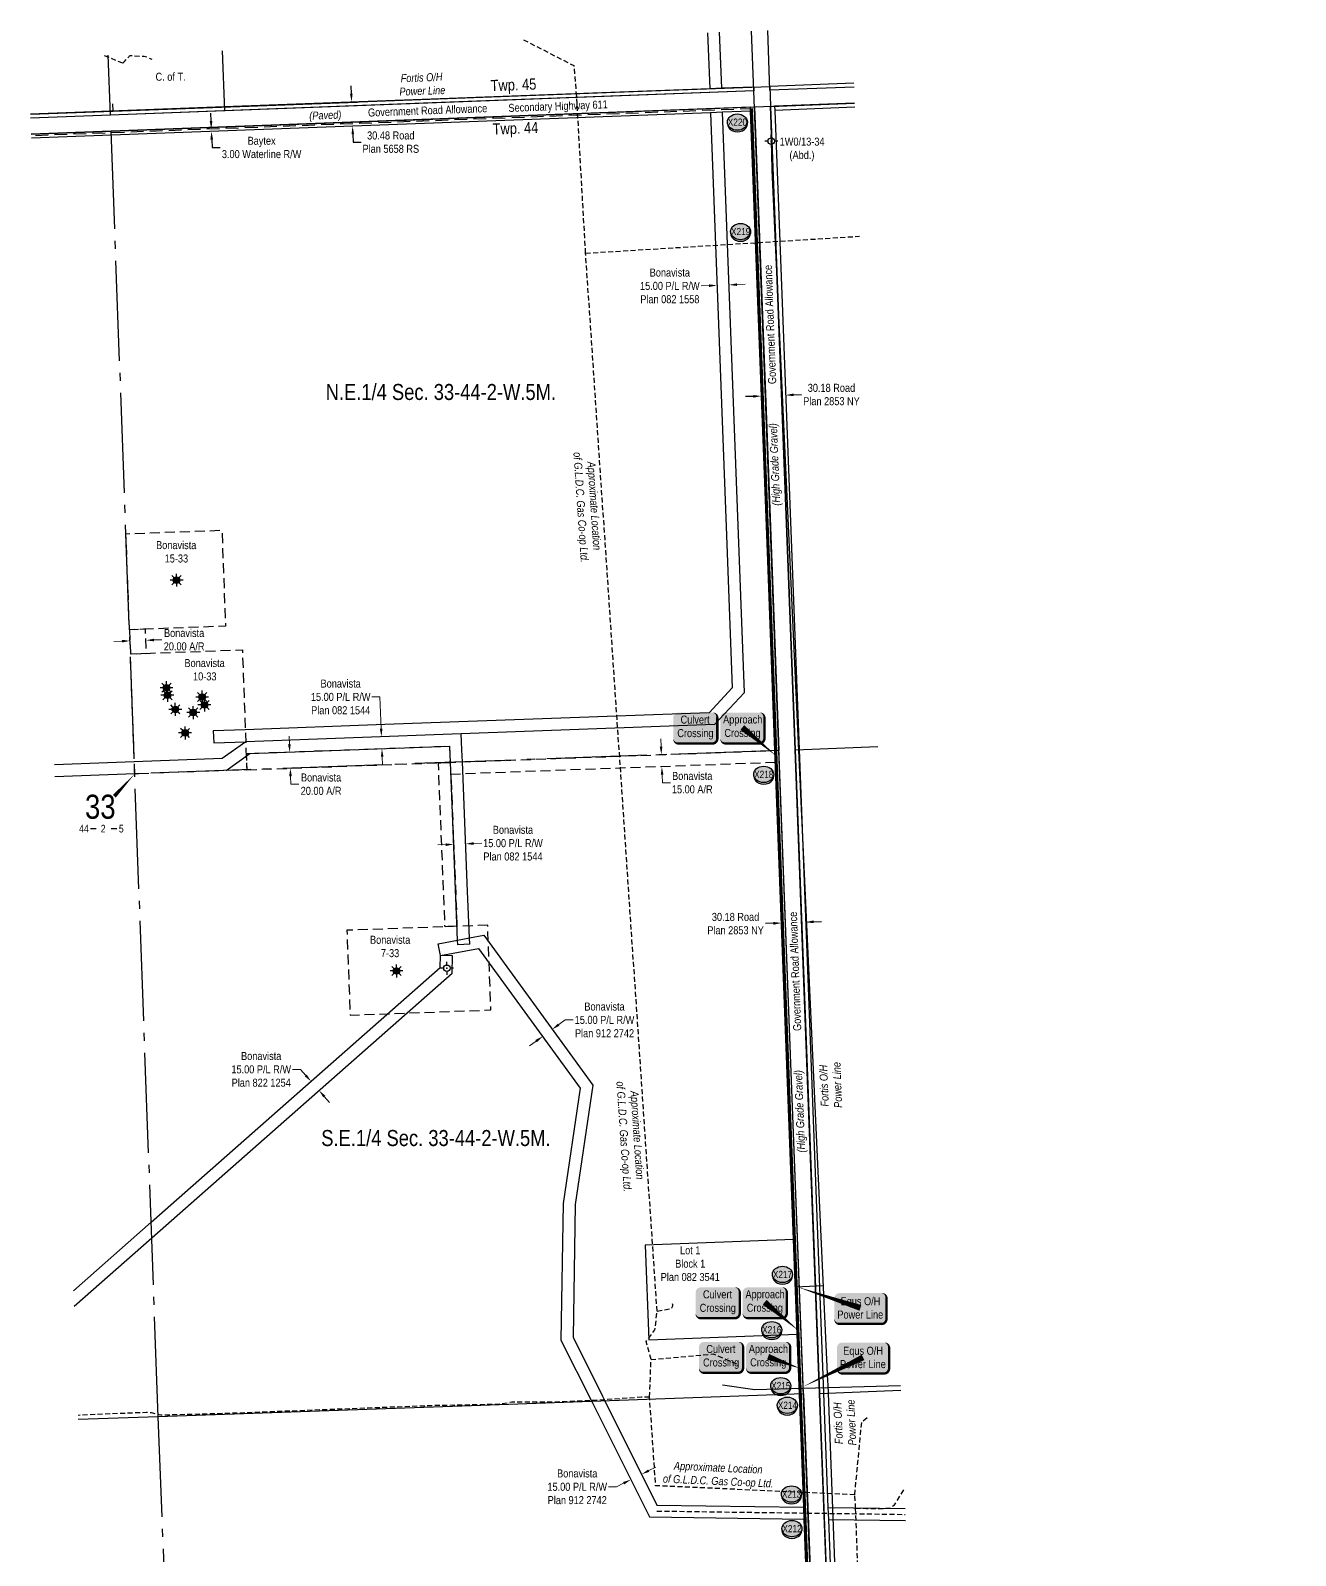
# Model space of a CAD drawing. Extents: x 686362 to 705426, y 5834844 to 5858570.
# Drawn here: x 686362 to 687942, y 5856664 to 5858570 of the extents above; entities that cross this region are included whole.
import ezdxf
from ezdxf.enums import TextEntityAlignment as Align

# ---------------------------------------------------------------- set-up
doc = ezdxf.new("R2010")
doc.units = 0
doc.header["$LTSCALE"] = 5
doc.header["$PDSIZE"] = 0.5
for name, pattern in [('foc-ACCESSROAD', [3.75, 2.5, -1.25]), ('foc-QUARTERLINE', [33, 25, -3, 2, -3]), ('HIDDEN2', [4.7625, 3.175, -1.5875]), ('UG_PIPE', [1.875, 1.25, -0.625])]:
    doc.linetypes.add(name, pattern=pattern)
for name, color, linetype in [('10', 1, 'Continuous'), ('9', 3, 'Continuous'), ('AS-PIPE-UG', 44, 'UG_PIPE'), ('AS-PIPE-UG-T', 44, 'Continuous'), ('AS-POWER', 104, 'foc-POWER'), ('AS-POWER-T', 104, 'Continuous'), ('AS-TELEPHONE', 224, 'foc-TEL'), ('C-SYMBOL', 7, 'Continuous'), ('CG-NOTES', 7, 'Continuous'), ('D-TXT', 6, 'Continuous'), ('F-AR', 190, 'foc-ACCESSROAD'), ('F-RW', 190, 'Continuous'), ('F-WS', 190, 'foc-ACCESSROAD'), ('F-WS-S', 190, 'Continuous'), ('L-QSEC', 8, 'foc-QUARTERLINE'), ('L-ROAD-T', 7, 'Continuous'), ('L-SEC', 7, 'Continuous'), ('L-SECLBL', 7, 'Continuous'), ('L-TITLEDB', 4, 'Continuous'), ('L-TITLEDB-T', 4, 'Continuous'), ('P-CROSSINGS', 250, 'Continuous'), ('T-EXISTING TFA', 220, 'HIDDEN2'), ('T-EXISTING TFA-T', 220, 'Continuous')]:
    doc.layers.add(name, color=color, linetype=linetype)
for name, color, linetype, lineweight in [('F-AR-T', 190, 'Continuous', 9), ('F-RW-T', 190, 'Continuous', 9), ('F-WS-T', 190, 'Continuous', 9), ('T-TEXT', 48, 'Continuous', 18)]:
    doc.layers.add(name, color=color, linetype=linetype, lineweight=lineweight)
doc.layers.add('oil_and_gas_wells_pt', color=7, linetype='Continuous', true_color=0xfc3d16)
doc.layers.add('P-PROPOSED-WL4', color=7, linetype='Continuous', true_color=0x5b5bc8)
doc.styles.add('175L', font='ARIALN.TTF', dxfattribs={"height": 10})
doc.styles.add('80', font='ARIALN.TTF', dxfattribs={"height": 10})
doc.styles.add('80CG', font='ARIALN.TTF', dxfattribs={"height": 10})
doc.styles.add('80L', font='ARIALN.TTF', dxfattribs={"height": 10})
doc.styles.add('80LS', font='ARIALNI.TTF', dxfattribs={"height": 10})
doc.styles.add('Crossing', font='ARIALN.TTF', dxfattribs={"height": 10})
doc.styles.add('foc-LtypeFont', font='ARIALN.TTF', dxfattribs={"height": 7.35})
doc.styles.add('SIMPLEX', font='ARIALN.TTF')
doc.linetypes.add('foc-POWER', pattern='A,6,-1,["P",foc-LtypeFont,S=0.2,R=0,X=-0.625,Y=-0.75],-1.24,4', length=12.24)
doc.linetypes.add('foc-TEL', pattern='A,2,-1,["T",foc-LtypeFont,S=0.2,R=0,X=-0.425,Y=-0.75],-1.24,8', length=12.24)
doc.linetypes.add('foc-TEL-NOLINE', pattern='A,0,-2,["T",foc-LtypeFont,S=0.2,R=0,X=-0.425,Y=-0.75],-10.24', length=12.24)
doc.dimstyles.new('Compass 5 000', dxfattribs={"dimscale": 5, "dimtxt": 9, "dimasz": 2, "dimexe": 0.2, "dimexo": 0.0625, "dimgap": 0.5, "dimtad": 0, "dimtih": 1, "dimtoh": 1, "dimzin": 0, "dimdsep": 46, "dimtxsty": '80CG', "dimcen": 0.1, "dimse1": 1, "dimse2": 1, "dimclrd": 256, "dimclrt": 256, "dimaunit": 1, "dimadec": 4, "dimazin": 0, "dimtfac": 0.06, "dimtofl": 0, "dimtmove": 0, "dimatfit": 1, "dimfxl": 0.2, "dimtolj": 1, "dimtzin": 0, "dimlwd": -1, "dimarcsym": 0})

# ---------------------------------------------------------------- blocks, each defined once
blk = doc.blocks.new('L-SECLBL')
at = {"layer": '9', "color": 7}
for p, q in [((-5.1, -27.8), (-12.3, -27.8)), ((20.7, -27.8), (13.5, -27.8))]:
    blk.add_line(p, q, dxfattribs=at)
at = {"layer": '10', "color": 2, "style": 'SIMPLEX'}
blk.add_attdef('SEC', text='', height=30, dxfattribs=at).set_placement((0, 0), align=Align.MIDDLE)
at = {"layer": '10', "color": 5, "style": '80L'}
blk.add_attdef('TWP', text='', height=9.5, dxfattribs=at).set_placement((-14.4, -27.4), align=Align.MIDDLE_RIGHT)
blk.add_attdef('RGE', text='', height=9.5, dxfattribs=at).set_placement((3.6, -27.4), align=Align.MIDDLE_CENTER)
blk.add_attdef('MER', text='', height=9.5, dxfattribs=at).set_placement((23.2, -27.4), align=Align.MIDDLE_LEFT)
blk = doc.blocks.new('*D430')
at = {"layer": 'L-TITLEDB-T', "transparency": 16777216}
for p, q in [((686762.7, 5858490.5), (686762.3, 5858500.5)), ((686764.5, 5858440.1), (686764.9, 5858430.1)), ((686764.9, 5858430.1), (686774.9, 5858430.1))]:
    blk.add_line(p, q, dxfattribs=at)
for points in [[(686764.3, 5858490.6), (686761, 5858490.5), (686763, 5858480.5)], [(686766.2, 5858440.2), (686762.9, 5858440), (686764.2, 5858450.1)]]:
    blk.add_solid(points, dxfattribs=at)
at = {"layer": 'L-TITLEDB-T', "transparency": 16777216, "insert": (686812, 5858430.1), "char_height": 10, "attachment_point": 5, "style": '80CG'}
blk.add_mtext('\\A1;30.48 Road\\PPlan 5658 RS', dxfattribs=at)
blk = doc.blocks.new('*D433')
at = {"layer": 'F-RW-T', "transparency": 16777216}
for p, q in [((687209.7, 5858250.9), (687199.7, 5858250.5)), ((687244.6, 5858252.2), (687254.6, 5858252.6))]:
    blk.add_line(p, q, dxfattribs=at)
for points in [[(687209.6, 5858252.5), (687209.7, 5858249.2), (687219.6, 5858251.2)], [(687244.6, 5858253.8), (687244.7, 5858250.5), (687234.6, 5858251.8)]]:
    blk.add_solid(points, dxfattribs=at)
at = {"layer": 'F-RW-T', "transparency": 16777216, "insert": (687160.6, 5858250.5), "char_height": 10, "attachment_point": 5, "style": '80CG'}
blk.add_mtext('\\A1;Bonavista\\P15.00 P/L R/W\\PPlan 082 1558', dxfattribs=at)
blk = doc.blocks.new('*D434')
at = {"layer": 'F-RW-T', "transparency": 16777216}
for p, q in [((686798.5, 5857737), (686788.5, 5857737)), ((686800, 5857697.3), (686798.5, 5857737)), ((686801.2, 5857662.3), (686801.6, 5857652.3))]:
    blk.add_line(p, q, dxfattribs=at)
for points in [[(686801.6, 5857697.3), (686798.3, 5857697.2), (686800.3, 5857687.3)], [(686802.9, 5857662.4), (686799.6, 5857662.2), (686800.9, 5857672.3)]]:
    blk.add_solid(points, dxfattribs=at)
at = {"layer": 'F-RW-T', "transparency": 16777216, "insert": (686749.4, 5857737), "char_height": 10, "attachment_point": 5, "style": '80CG'}
blk.add_mtext('\\A1;Bonavista\\P15.00 P/L R/W\\PPlan 082 1544', dxfattribs=at)
blk = doc.blocks.new('*D435')
at = {"layer": 'F-RW-T', "transparency": 16777216}
for p, q in [((686880.6, 5857552.5), (686870.6, 5857552.1)), ((686915.6, 5857553.9), (686925.6, 5857554.3))]:
    blk.add_line(p, q, dxfattribs=at)
for points in [[(686880.5, 5857554.1), (686880.7, 5857550.8), (686890.6, 5857552.9)], [(686915.5, 5857555.6), (686915.6, 5857552.2), (686905.6, 5857553.5)]]:
    blk.add_solid(points, dxfattribs=at)
at = {"layer": 'F-RW-T', "transparency": 16777216, "insert": (686964.6, 5857554.3), "char_height": 10, "attachment_point": 5, "style": '80CG'}
blk.add_mtext('\\A1;Bonavista\\P15.00 P/L R/W\\PPlan 082 1544', dxfattribs=at)
blk = doc.blocks.new('*D436')
at = {"layer": 'F-RW-T', "transparency": 16777216}
for p, q in [((687021.8, 5857327.6), (687029.9, 5857333.5)), ((687029.9, 5857333.5), (687039.9, 5857333.5)), ((686993.5, 5857307), (686985.4, 5857301.1))]:
    blk.add_line(p, q, dxfattribs=at)
for points in [[(687020.8, 5857328.9), (687022.8, 5857326.2), (687013.7, 5857321.7)], [(686992.5, 5857308.4), (686994.5, 5857305.7), (687001.6, 5857312.9)]]:
    blk.add_solid(points, dxfattribs=at)
at = {"layer": 'F-RW-T', "transparency": 16777216, "insert": (687079, 5857333.5), "char_height": 10, "attachment_point": 5, "style": '80CG'}
blk.add_mtext('\\A1;Bonavista\\P15.00 P/L R/W\\PPlan 912 2742', dxfattribs=at)
blk = doc.blocks.new('*D437')
at = {"layer": 'F-RW-T', "transparency": 16777216}
for p, q in [((686699.2, 5857271.7), (686689.2, 5857271.7)), ((686705.8, 5857264.2), (686699.2, 5857271.7)), ((686728.9, 5857237.9), (686735.5, 5857230.4))]:
    blk.add_line(p, q, dxfattribs=at)
for points in [[(686707, 5857265.3), (686704.5, 5857263.1), (686712.4, 5857256.7)], [(686730.2, 5857239), (686727.7, 5857236.8), (686722.3, 5857245.4)]]:
    blk.add_solid(points, dxfattribs=at)
at = {"layer": 'F-RW-T', "transparency": 16777216, "insert": (686650.1, 5857271.7), "char_height": 10, "attachment_point": 5, "style": '80CG'}
blk.add_mtext('\\A1;Bonavista\\P15.00 P/L R/W\\PPlan 822 1254', dxfattribs=at)
blk = doc.blocks.new('*D438')
at = {"layer": 'L-TITLEDB-T', "transparency": 16777216}
for p, q in [((687340.2, 5857456.1), (687350.2, 5857456.5)), ((687290.1, 5857454.2), (687280.1, 5857453.8))]:
    blk.add_line(p, q, dxfattribs=at)
for points in [[(687340.1, 5857457.8), (687340.3, 5857454.4), (687330.2, 5857455.7)], [(687290, 5857455.9), (687290.1, 5857452.5), (687300.1, 5857454.6)]]:
    blk.add_solid(points, dxfattribs=at)
at = {"layer": 'L-TITLEDB-T', "transparency": 16777216, "insert": (687242.7, 5857453.8), "char_height": 10, "attachment_point": 5, "style": '80CG'}
blk.add_mtext('\\A1;30.18 Road\\PPlan 2853 NY', dxfattribs=at)
blk = doc.blocks.new('*D439')
at = {"layer": 'L-TITLEDB-T', "transparency": 16777216}
for p, q in [((687265, 5858112.5), (687255, 5858112.2)), ((687315.2, 5858114.4), (687325.1, 5858114.8))]:
    blk.add_line(p, q, dxfattribs=at)
for points in [[(687265, 5858114.2), (687265.1, 5858110.9), (687275, 5858112.9)], [(687315.1, 5858116.1), (687315.2, 5858112.8), (687305.2, 5858114.1)]]:
    blk.add_solid(points, dxfattribs=at)
at = {"layer": 'L-TITLEDB-T', "transparency": 16777216, "insert": (687362.5, 5858114.8), "char_height": 10, "attachment_point": 5, "style": '80CG'}
blk.add_mtext('\\A1;30.18 Road\\PPlan 2853 NY', dxfattribs=at)
blk = doc.blocks.new('*D447')
at = {"layer": 'F-RW-T', "transparency": 16777216}
for p, q in [((687134.2, 5856770.4), (687143.2, 5856774.8)), ((687102.9, 5856754.7), (687094, 5856750.2)), ((687094, 5856750.2), (687084, 5856750.2))]:
    blk.add_line(p, q, dxfattribs=at)
for points in [[(687133.5, 5856771.8), (687135, 5856768.9), (687125.3, 5856765.9)], [(687102.2, 5856756.2), (687103.7, 5856753.2), (687111.9, 5856759.2)]]:
    blk.add_solid(points, dxfattribs=at)
at = {"layer": 'F-RW-T', "transparency": 16777216, "insert": (687044.9, 5856750.2), "char_height": 10, "attachment_point": 5, "style": '80CG'}
blk.add_mtext('\\A1;Bonavista\\P15.00 P/L R/W\\PPlan 912 2742', dxfattribs=at)
blk = doc.blocks.new('*D616')
at = {"layer": 'F-AR-T', "transparency": 16777216}
for p, q in [((686685.3, 5857678), (686684.9, 5857688)), ((686686.8, 5857638), (686687.1, 5857628)), ((686687.1, 5857628), (686697.1, 5857628))]:
    blk.add_line(p, q, dxfattribs=at)
for points in [[(686687, 5857678), (686683.6, 5857677.9), (686685.7, 5857668)], [(686688.4, 5857638.1), (686685.1, 5857637.9), (686686.4, 5857648)]]:
    blk.add_solid(points, dxfattribs=at)
at = {"layer": 'F-AR-T', "transparency": 16777216, "insert": (686724.9, 5857628), "char_height": 10, "attachment_point": 5, "style": '80CG'}
blk.add_mtext('\\A1;Bonavista\\P20.00 A/R', dxfattribs=at)
blk = doc.blocks.new('*D617')
at = {"layer": 'F-AR-T', "transparency": 16777216}
for p, q in [((686476.1, 5857806.7), (686466.1, 5857806.3)), ((686516, 5857808.2), (686526, 5857808.5))]:
    blk.add_line(p, q, dxfattribs=at)
for points in [[(686476, 5857808.4), (686476.1, 5857805), (686486.1, 5857807.1)], [(686516, 5857809.8), (686516.1, 5857806.5), (686506.1, 5857807.8)]]:
    blk.add_solid(points, dxfattribs=at)
at = {"layer": 'F-AR-T', "transparency": 16777216, "insert": (686553.8, 5857808.5), "char_height": 10, "attachment_point": 5, "style": '80CG'}
blk.add_mtext('\\A1;Bonavista\\P20.00 A/R', dxfattribs=at)
blk = doc.blocks.new('GAS')
h = blk.add_hatch(color=255)
h.dxf.hatch_style = 1
edge = h.paths.add_edge_path()
edge.add_arc((0, 0), 0.9, 0, 360)
for p, q in [((-0.81, 0), (-1.62, 0)), ((-0.57, 0.57), (-1.14, 1.14)), ((0, 0.81), (0, 1.62)), ((0.57, 0.57), (1.14, 1.14)), ((1.62, 0), (0.81, 0)), ((-0.57, -0.57), (-1.14, -1.14)), ((0, -0.81), (0, -1.62)), ((1.14, -1.14), (0.57, -0.57))]:
    blk.add_line(p, q)
blk.add_circle((0, 0), 0.8)
blk = doc.blocks.new('GABD')
for p, q in [((-0.81, 0), (-1.62, 0)), ((0, 0.81), (0, 1.62)), ((1.62, 0), (0.81, 0)), ((0, -0.81), (0, -1.62))]:
    blk.add_line(p, q)
blk.add_circle((0, 0), 0.8)
blk = doc.blocks.new('*D620')
at = {"layer": 'F-AR-T', "transparency": 16777216}
for p, q in [((687149.7, 5857674.9), (687149.3, 5857684.9)), ((687150.9, 5857639.9), (687151.3, 5857629.9)), ((687151.3, 5857629.9), (687161.3, 5857629.9))]:
    blk.add_line(p, q, dxfattribs=at)
for points in [[(687151.3, 5857675), (687148, 5857674.9), (687150, 5857664.9)], [(687152.6, 5857640), (687149.3, 5857639.9), (687150.6, 5857649.9)]]:
    blk.add_solid(points, dxfattribs=at)
at = {"layer": 'F-AR-T', "transparency": 16777216, "insert": (687188.6, 5857629.9), "char_height": 10, "attachment_point": 5, "style": '80CG'}
blk.add_mtext('\\A1;Bonavista\\P15.00 A/R', dxfattribs=at)
blk = doc.blocks.new('*U660')
h = blk.add_hatch(color=255)
edge = h.paths.add_edge_path()
edge.add_line((-26.5, -20), (26.5, -20))
edge.add_arc((26.5, -14), 6, 270, 360)
edge.add_line((32.5, -14), (32.5, 12.5))
edge.add_arc((26.5, 12.5), 6, 0, 90)
edge.add_line((26.5, 18.5), (-26.5, 18.5))
edge.add_arc((-26.5, 12.5), 6, 90, 180)
edge.add_line((-32.5, 12.5), (-32.5, -14))
edge.add_arc((-26.5, -14), 6, 180, 270)
at = {"color": 104, "flags": 128}
blk.add_lwpolyline([(-79.3, 26.4, 0, 7.5, 0), (0, 0, 0, 0, 0)], format="xyseb", dxfattribs=at)
blk.add_lwpolyline([(-26.5, -20, 3, 3, 0), (26.5, -20, 3, 3, 0.414214), (32.5, -14, 3, 3, 0), (32.5, 12.5, 3, 0, 0.414214), (26.5, 18.5, 0, 0, 0), (-26.5, 18.5, 0, 0, 0.414214), (-32.5, 12.5, 0, 0, 0), (-32.5, -14, 0, 3, 0.414214)], format="xyseb", close=True, dxfattribs=at)
at = {"color": 104, "style": '80'}
blk.add_attdef('ENTER_TEXT_001', (-26.8, -4.9), '', height=10, dxfattribs=at)
blk = doc.blocks.new('*U661')
h = blk.add_hatch(color=255)
edge = h.paths.add_edge_path()
edge.add_line((-26.5, -20), (26.5, -20))
edge.add_arc((26.5, -14), 6, 270, 360)
edge.add_line((32.5, -14), (32.5, 12.5))
edge.add_arc((26.5, 12.5), 6, 0, 90)
edge.add_line((26.5, 18.5), (-26.5, 18.5))
edge.add_arc((-26.5, 12.5), 6, 90, 180)
edge.add_line((-32.5, 12.5), (-32.5, -14))
edge.add_arc((-26.5, -14), 6, 180, 270)
at = {"color": 104, "flags": 128}
blk.add_lwpolyline([(-26.5, -20, 3, 3, 0), (26.5, -20, 3, 3, 0.414214), (32.5, -14, 3, 3, 0), (32.5, 12.5, 3, 0, 0.414214), (26.5, 18.5, 0, 0, 0), (-26.5, 18.5, 0, 0, 0.414214), (-32.5, 12.5, 0, 0, 0), (-32.5, -14, 0, 3, 0.414214)], format="xyseb", close=True, dxfattribs=at)
blk.add_lwpolyline([(-76, -37.1, 0, 7.5, 0), (0, 0, 0, 0, 0)], format="xyseb", dxfattribs=at)
at = {"color": 104, "style": '80'}
blk.add_attdef('ENTER_TEXT_001', (-26.8, -4.9), '', height=10, dxfattribs=at)
blk = doc.blocks.new('*U704')
h = blk.add_hatch(color=59)
edge = h.paths.add_edge_path()
edge.add_line((-21.5, -20), (21.5, -20))
edge.add_arc((21.5, -14), 6, 270, 360)
edge.add_line((27.5, -14), (27.5, 12.5))
edge.add_arc((21.5, 12.5), 6, 0, 90)
edge.add_line((21.5, 18.5), (-21.5, 18.5))
edge.add_arc((-21.5, 12.5), 6, 90, 180)
edge.add_line((-27.5, 12.5), (-27.5, -14))
edge.add_arc((-21.5, -14), 6, 180, 270)
at = {"color": 1, "flags": 128}
blk.add_lwpolyline([(-21.5, -20, 3, 3, 0), (21.5, -20, 3, 3, 0.414214), (27.5, -14, 3, 3, 0), (27.5, 12.5, 3, 0, 0.414214), (21.5, 18.5, 0, 0, 0), (-21.5, 18.5, 0, 0, 0.414214), (-27.5, 12.5, 0, 0, 0), (-27.5, -14, 0, 3, 0.414214)], format="xyseb", close=True, dxfattribs=at)
blk.add_lwpolyline([(42.3, -35.7, 0, 7.5, 0), (0, 0, 0, 0, 0)], format="xyseb", dxfattribs=at)
at = {"color": 1, "style": '80'}
blk.add_attdef('ENTER_TEXT_001', (-36, -5), '', height=10, dxfattribs=at)
blk = doc.blocks.new('*U705')
h = blk.add_hatch(color=254)
edge = h.paths.add_edge_path()
edge.add_line((-21.5, -20), (21.5, -20))
edge.add_arc((21.5, -14), 6, 270, 360)
edge.add_line((27.5, -14), (27.5, 12.5))
edge.add_arc((21.5, 12.5), 6, 0, 90)
edge.add_line((21.5, 18.5), (-21.5, 18.5))
edge.add_arc((-21.5, 12.5), 6, 90, 180)
edge.add_line((-27.5, 12.5), (-27.5, -14))
edge.add_arc((-21.5, -14), 6, 180, 270)
at = {"color": 160, "flags": 128}
blk.add_lwpolyline([(-21.5, -20, 3, 3, 0), (21.5, -20, 3, 3, 0.414214), (27.5, -14, 3, 3, 0), (27.5, 12.5, 3, 0, 0.414214), (21.5, 18.5, 0, 0, 0), (-21.5, 18.5, 0, 0, 0.414214), (-27.5, 12.5, 0, 0, 0), (-27.5, -14, 0, 3, 0.414214)], format="xyseb", close=True, dxfattribs=at)
at = {"color": 160, "style": '80'}
blk.add_attdef('ENTER_TEXT_001', (-26.8, -4.9), '', height=10, dxfattribs=at)
blk = doc.blocks.new('*U706')
h = blk.add_hatch(color=59)
edge = h.paths.add_edge_path()
edge.add_line((-21.5, -20), (21.5, -20))
edge.add_arc((21.5, -14), 6, 270, 360)
edge.add_line((27.5, -14), (27.5, 12.5))
edge.add_arc((21.5, 12.5), 6, 0, 90)
edge.add_line((21.5, 18.5), (-21.5, 18.5))
edge.add_arc((-21.5, 12.5), 6, 90, 180)
edge.add_line((-27.5, 12.5), (-27.5, -14))
edge.add_arc((-21.5, -14), 6, 180, 270)
at = {"color": 1, "flags": 128}
blk.add_lwpolyline([(-21.5, -20, 3, 3, 0), (21.5, -20, 3, 3, 0.414214), (27.5, -14, 3, 3, 0), (27.5, 12.5, 3, 0, 0.414214), (21.5, 18.5, 0, 0, 0), (-21.5, 18.5, 0, 0, 0.414214), (-27.5, 12.5, 0, 0, 0), (-27.5, -14, 0, 3, 0.414214)], format="xyseb", close=True, dxfattribs=at)
blk.add_lwpolyline([(40.3, -14.7, 0, 7.5, 0), (0, 0, 0, 0, 0)], format="xyseb", dxfattribs=at)
at = {"color": 1, "style": '80'}
blk.add_attdef('ENTER_TEXT_001', (-36, -5), '', height=10, dxfattribs=at)
blk = doc.blocks.new('xing2')
h = blk.add_hatch(color=50)
h.dxf.hatch_style = 1
edge = h.paths.add_edge_path()
edge.add_ellipse((0, 0), major_axis=(-12.5, 0), ratio=0.816297, start_angle=0, end_angle=360)
h = blk.add_hatch(color=250)
h.dxf.hatch_style = 1
edge = h.paths.add_edge_path()
edge.add_ellipse((0, -2), major_axis=(-12.5, 0), ratio=0.816297, start_angle=0, end_angle=180)
edge.add_line((12.5, -2), (12.5, 0))
edge.add_ellipse((0, 0), major_axis=(-12.5, 0), ratio=0.816297, start_angle=0, end_angle=180, ccw=False)
edge.add_line((-12.5, 0), (-12.5, -2))
at = {"color": 250}
blk.add_ellipse((0, 0), major_axis=(-12.5, 0), ratio=0.816297, dxfattribs=at)
blk.add_ellipse((0, -2), major_axis=(-12.5, 0), ratio=0.816297, start_param=0, end_param=3.141593, dxfattribs=at)
at = {"color": 250, "style": 'Crossing'}
blk.add_attdef('CROSSING', text='', height=9, dxfattribs=at).set_placement((0.1, 0), align=Align.MIDDLE_CENTER)
at = {"color": 250, "style": 'Crossing', "flags": 1}
for tag, p in [('OWNER', (0.1, -12.5)), ('DESCRIPTION', (0.1, -25.8)), ('LOCATION', (0.1, -39.3)), ('DWG_REF', (0.1, -52.8))]:
    blk.add_attdef(tag, text='', height=9, dxfattribs=at).set_placement(p, align=Align.MIDDLE_CENTER)
blk = doc.blocks.new('*D788')
at = {"layer": 'T-EXISTING TFA-T', "transparency": 16777216}
for p, q in [((686587.4, 5858456.5), (686587.1, 5858466.5)), ((686588.3, 5858433.5), (686588.7, 5858423.5)), ((686588.7, 5858423.5), (686598.7, 5858423.5))]:
    blk.add_line(p, q, dxfattribs=at)
for points in [[(686589.1, 5858456.5), (686585.8, 5858456.4), (686587.8, 5858446.5)], [(686590, 5858433.5), (686586.6, 5858433.4), (686587.9, 5858443.5)]]:
    blk.add_solid(points, dxfattribs=at)
at = {"layer": 'T-EXISTING TFA-T', "transparency": 16777216, "insert": (686650.6, 5858423.5), "char_height": 10, "attachment_point": 5, "style": '80CG'}
blk.add_mtext('\\A1;Baytex\\P3.00 Waterline R/W', dxfattribs=at)

msp = doc.modelspace()

# ---------------------------------------------------------------- linework, layer by layer
at = {"layer": 'AS-PIPE-UG', "flags": 128}
for points in [[(686977.766, 5858558.177), (687040.666, 5858525.843), (687044.93, 5858474.071)], [(686453.814, 5858538.505), (686477.064, 5858528.994)], [(686477.064, 5858528.994), (686479.296, 5858531.03), (686485.109, 5858537.28), (686485.739, 5858537.885), (686486.64, 5858538.413), (686503.992, 5858537.411), (686505.682, 5858537.353), (686513.339, 5858533.661)], [(687055.417, 5858291.389), (687044.93, 5858474.071)], [(687055.417, 5858291.389), (687397.391, 5858312.55)], [(687144.668, 5856969.586), (687055.417, 5858291.389)], [(687137.071, 5856909.217), (687130.984, 5856931.827), (687142.014, 5856946.326), (687144.668, 5856969.586)], [(687144.668, 5856969.586), (687162.628, 5856972.916), (687163.205, 5856973.77), (687164.139, 5856976.336), (687164.418, 5856977.486), (687163.894, 5856978.72)], [(687135.33, 5856862.382), (687137.071, 5856909.217)], [(687137.071, 5856909.217), (687214.576, 5856916.244), (687244.544, 5856903.662)], [(687135.33, 5856862.382), (687125.298, 5856862.174), (687068.002, 5856858.265), (687021.97, 5856856.114), (686963.186, 5856855.771), (686945.804, 5856853.152), (686866.902, 5856851.657), (686607.179, 5856841.79), (686524.912, 5856839.587), (686513.118, 5856842.559), (686506.666, 5856842.961), (686444.891, 5856840.743), (686421.431, 5856839.448)], [(687391.638, 5856740.367), (687142.836, 5856751.514), (687135.33, 5856862.382)], [(687391.638, 5856740.367), (687400.354, 5856831.458), (687409.451, 5856838.549)], [(687392.745, 5856723.201), (687391.638, 5856740.367)], [(687392.745, 5856723.201), (687398.21, 5856723.423), (687406.231, 5856723.282), (687413.676, 5856723.221), (687421.351, 5856723.231), (687428.98, 5856723.307), (687435.635, 5856723.487), (687441.084, 5856727.616), (687445.086, 5856733.424), (687448.752, 5856740.022), (687452.996, 5856746.572), (687453.586, 5856747.746)], [(687144.415, 5856719.975), (687454.734, 5856715.779)], [(687442.073, 5855368.27), (687392.745, 5856723.201)]]:
    msp.add_lwpolyline(points, dxfattribs=at)
at = {"layer": 'AS-POWER', "flags": 128}
for points in [[(686772.377, 5858480.334), (687092.263, 5858492.499)], [(687092.263, 5858492.499), (687286.131, 5858499.874)], [(687353.472, 5856981.157), (687288.487, 5858394.996), (687286.683, 5858475.321), (687286.131, 5858499.874)], [(686361.912, 5858464.909), (686465.209, 5858468.79)], [(686465.209, 5858468.79), (686464.811, 5858477.956)], [(686465.209, 5858468.79), (686769.899, 5858480.24), (686772.377, 5858480.334)], [(687317.436, 5857000.038), (687352.53, 5857001.651)], [(687358.027, 5856882.061), (687353.472, 5856981.157)], [(687226.322, 5856877.613), (687266.631, 5856871.858), (687448.958, 5856876.617)], [(687415.753, 5855347.087), (687358.212, 5856878.169), (687358.027, 5856882.061)]]:
    msp.add_lwpolyline(points, dxfattribs=at)
at = {"layer": 'AS-TELEPHONE', "linetype": 'foc-TEL-NOLINE', "flags": 128}
for points in [[(687942.215, 5840672.176), (687910.849, 5841483.054), (687848.212, 5843112.381), (687786.621, 5844721.086), (687730.801, 5846190.68), (687715.753, 5846190.106), (687698.772, 5846639.392), (687713.735, 5846639.968), (687694.216, 5847153.865), (687690.774, 5847245.489), (687675.615, 5847244.884), (687667.977, 5847449.231), (687678.143, 5847449.762), (687683.095, 5847449.952), (687632.86, 5848787.367), (687572.447, 5850395.069), (687511.895, 5852003.159), (687450.353, 5853631.115), (687358.022, 5856062.335), (687265.59, 5858494.225), (687262.737, 5858568.877)], [(686362.817, 5858440.204), (686462.747, 5858443.955), (687266.354, 5858474.124), (687391.419, 5858478.832)]]:
    msp.add_lwpolyline(points, dxfattribs=at)
at = {"layer": 'F-AR', "flags": 128}
for points in [[(686485.557, 5857821), (686481.166, 5857940.92), (686601.086, 5857945.299), (686605.477, 5857825.379), (686485.56, 5857821)], [(686486.663, 5857790.801), (686626.57, 5857795.91)]]:
    msp.add_lwpolyline(points, dxfattribs=at)
for points in [[(686485.557, 5857821), (686486.663, 5857790.801), (686506.65, 5857791.53), (686505.544, 5857821.73)], [(686632.058, 5857646.01), (686886.425, 5857655.299), (686885.612, 5857675.282), (686631.327, 5857665.997)], [(687292.416, 5857655.116), (686887.035, 5857640.311), (686894.763, 5857450.482), (686879.773, 5857449.934), (686871.435, 5857654.751), (687291.843, 5857670.105)]]:
    msp.add_lwpolyline(points, close=True, dxfattribs=at)
at = {"layer": 'F-RW', "flags": 128}
for points in [[(687207.765, 5858566.813), (687210.368, 5858497.335)], [(687225.359, 5858497.898), (687222.765, 5858567.376)], [(687211.519, 5858466.878), (687232.27, 5857916.509)], [(687253.825, 5857742.689), (687226.509, 5858467.447)], [(687232.27, 5857916.509), (687238.603, 5857748.337)], [(687238.603, 5857748.337), (687209.752, 5857717.263)], [(687216.512, 5857702.502), (687253.825, 5857742.689)], [(687209.752, 5857717.263), (686804.506, 5857702.46)], [(686630.145, 5857696.086), (686590.177, 5857694.626)], [(686590.177, 5857694.626), (686590.724, 5857679.638)], [(686804.506, 5857702.46), (686630.145, 5857696.086)], [(686899.972, 5857690.93), (686630.691, 5857681.1)], [(687216.512, 5857702.502), (686899.972, 5857690.93)], [(686900.801, 5857670.909), (686899.972, 5857690.93)], [(686590.724, 5857679.638), (686630.691, 5857681.1)], [(686630.691, 5857681.1), (686601.43, 5857660.022)], [(686606.399, 5857645.119), (686635.802, 5857666.269)], [(686635.802, 5857666.269), (686885.608, 5857675.385)], [(686886.424, 5857655.326), (686885.608, 5857675.385)], [(686901.413, 5857655.873), (686900.801, 5857670.909)], [(686491.582, 5857656.026), (686391.664, 5857652.392)], [(686601.43, 5857660.022), (686491.582, 5857656.026)], [(686895.468, 5857433.164), (686886.424, 5857655.326)], [(686907.995, 5857494.149), (686901.413, 5857655.873)], [(686910.379, 5857435.917), (686907.995, 5857494.149)], [(686910.379, 5857435.917), (686928.319, 5857439.229)], [(686928.319, 5857439.229), (687064.321, 5857252.108)], [(686871.32, 5857428.705), (686895.468, 5857433.164)], [(686874.042, 5857413.957), (686871.32, 5857428.705)], [(686874.042, 5857413.957), (686921.744, 5857422.764)], [(686895.468, 5857433.164), (686910.379, 5857435.917)], [(686895.7, 5857427.45), (686895.468, 5857433.164)], [(686910.701, 5857428.027), (686895.7, 5857427.45)], [(686910.701, 5857428.027), (686910.379, 5857435.917)], [(686921.744, 5857422.764), (687048.591, 5857248.238)], [(686873.88, 5857398.956), (686874.042, 5857413.957)], [(686889.04, 5857413.795), (686874.042, 5857413.957)], [(686888.807, 5857392.118), (686889.04, 5857413.795)], [(686512.814, 5857080.787), (686873.88, 5857398.956)], [(686513.522, 5857061.421), (686888.807, 5857392.118)], [(687048.591, 5857248.238), (687027.258, 5857104.018)], [(687064.321, 5857252.108), (687042.24, 5857102.787)], [(687027.258, 5857104.018), (687024.575, 5856933.639)], [(687042.24, 5857102.787), (687039.633, 5856937.064)], [(686415.726, 5856995.264), (686512.814, 5857080.787)], [(686416.435, 5856975.902), (686513.522, 5857061.421)], [(687024.575, 5856933.639), (687062.984, 5856856.854)], [(687039.633, 5856937.064), (687076.396, 5856863.564)], [(687062.984, 5856856.854), (687135.183, 5856712.605)], [(687076.396, 5856863.564), (687079.464, 5856857.437)], [(687079.464, 5856857.437), (687144.516, 5856727.474)], [(687144.516, 5856727.474), (687327.9, 5856724.908)], [(687358.093, 5856724.51), (687454.466, 5856723.263)], [(687135.183, 5856712.605), (687328.355, 5856709.844)], [(687358.661, 5856709.502), (687455.005, 5856708.256)]]:
    msp.add_lwpolyline(points, dxfattribs=at)
at = {"layer": 'F-WS', "flags": 128}
for points in [[(686492.152, 5857640.901), (686486.663, 5857790.801), (686626.57, 5857795.91), (686632.058, 5857646.01)], [(686933.033, 5857451.879), (686757.15, 5857445.456), (686761.194, 5857339.534), (686937.077, 5857345.956)]]:
    msp.add_lwpolyline(points, close=True, dxfattribs=at)
at = {"layer": 'L-QSEC', "flags": 128}
for points in [[(686461.968, 5858464.055), (686459.076, 5858538.703)], [(686521.56, 5856837.761), (686462.747, 5858443.955)], [(687316.968, 5857671.058), (687420.286, 5857675.02)], [(686583.265, 5855228.885), (686521.56, 5856837.761)]]:
    msp.add_lwpolyline(points, dxfattribs=at)
at = {"layer": 'L-QSEC', "color": 6, "flags": 128}
for points in [[(687296.868, 5857670.287), (686492.152, 5857640.901)], [(686492.152, 5857640.901), (686392.218, 5857637.252)]]:
    msp.add_lwpolyline(points, dxfattribs=at)
at = {"layer": 'L-SEC', "flags": 128}
for points in [[(687265.586, 5858494.224), (687262.736, 5858568.877)], [(687285.687, 5858494.98), (687282.837, 5858569.632)], [(687265.586, 5858494.224), (686863.777, 5858479.139), (686461.968, 5858464.055)], [(687390.698, 5858498.934), (687285.687, 5858494.98)], [(686462.747, 5858443.955), (686864.55, 5858459.039), (687266.354, 5858474.124)], [(687266.354, 5858474.124), (687281.61, 5858072.206), (687296.868, 5857670.287)], [(687286.455, 5858474.88), (687391.419, 5858478.832)], [(687316.968, 5857671.058), (687301.712, 5858072.97), (687286.455, 5858474.88)], [(686461.968, 5858464.055), (686362.081, 5858460.306)], [(686362.817, 5858440.204), (686462.747, 5858443.955)], [(687327.568, 5856866.211), (687312.218, 5857268.249), (687312.218, 5857268.249), (687296.868, 5857670.287)], [(687347.668, 5856866.982), (687332.319, 5857269.02), (687316.968, 5857671.058)], [(687327.568, 5856866.211), (686924.563, 5856851.987), (686521.56, 5856837.761)], [(687327.568, 5856866.211), (687342.795, 5856464.274)], [(687347.668, 5856866.982), (687449.165, 5856870.874)], [(687362.896, 5856465.045), (687347.668, 5856866.982)], [(686521.56, 5856837.761), (686421.623, 5856834.201)]]:
    msp.add_lwpolyline(points, dxfattribs=at)
at = {"layer": 'L-SECLBL', "flags": 128}
msp.add_lwpolyline([(686492.152, 5857640.901, 0, 5, 0), (686466.601, 5857612.966, 0, 0, 0)], format="xyseb", dxfattribs=at)
at = {"layer": 'L-TITLEDB', "flags": 128}
for points in [[(686601.252, 5858544.041), (686604.169, 5858469.393)], [(687265.59, 5858494.225), (686461.963, 5858464.055)], [(686603.966, 5858474.571), (687210.368, 5858497.335)], [(687210.368, 5858497.335), (687225.359, 5858497.898)], [(687225.359, 5858497.898), (687265.393, 5858499.402)], [(687265.393, 5858499.402), (687265.59, 5858494.225)], [(687285.493, 5858500.159), (687390.512, 5858504.113)], [(687285.69, 5858494.982), (687285.493, 5858500.159)], [(687390.697, 5858498.936), (687285.69, 5858494.982)], [(686361.891, 5858465.483), (686461.762, 5858469.232)], [(686461.762, 5858469.232), (686603.966, 5858474.571)], [(687261.33, 5858473.935), (686462.747, 5858443.956)], [(687211.519, 5858466.878), (686462.936, 5858438.777)], [(687226.509, 5858467.447), (687211.519, 5858466.878)], [(687261.526, 5858468.757), (687226.509, 5858467.447)], [(687261.33, 5858473.935), (687266.354, 5858474.124)], [(687261.526, 5858468.757), (687261.33, 5858473.935)], [(687282.42, 5857918.339), (687261.526, 5858468.757)], [(687296.868, 5857670.288), (687266.354, 5858474.124)], [(687286.454, 5858474.881), (687291.479, 5858475.07)], [(687286.454, 5858474.881), (687316.968, 5857671.053)], [(687391.419, 5858478.833), (687291.479, 5858475.07)], [(687291.479, 5858475.07), (687291.676, 5858469.893)], [(687391.605, 5858473.656), (687291.676, 5858469.893)], [(687291.676, 5858469.893), (687321.993, 5857671.245)], [(686461.963, 5858464.055), (686362.081, 5858460.306)], [(686462.747, 5858443.956), (686362.817, 5858440.205)], [(686462.936, 5858438.777), (686363.006, 5858435.026)], [(687291.843, 5857670.105), (687282.42, 5857918.339)], [(687315.176, 5857059.226), (687291.843, 5857670.105)], [(687327.568, 5856866.212), (687296.868, 5857670.288)], [(687316.968, 5857671.053), (687347.617, 5856866.983)], [(687321.993, 5857671.245), (687352.629, 5856867.178)], [(687315.176, 5857059.226), (687129.969, 5857052.152)], [(687319.697, 5856940.85), (687315.176, 5857059.226)], [(687129.969, 5857052.152), (687134.49, 5856933.775)], [(687134.49, 5856933.775), (687319.697, 5856940.85)], [(687322.555, 5856866.035), (687319.697, 5856940.85)], [(687327.9, 5856724.908), (687322.555, 5856866.035)], [(687358.022, 5856062.335), (687327.568, 5856866.212)], [(687347.617, 5856866.983), (687378.109, 5856063.102)], [(687352.629, 5856867.178), (687358.093, 5856724.51)], [(687328.355, 5856709.844), (687327.9, 5856724.908)], [(687358.093, 5856724.51), (687358.661, 5856709.502)], [(687347.739, 5856200.616), (687328.355, 5856709.844)], [(687358.661, 5856709.502), (687377.92, 5856201.145)]]:
    msp.add_lwpolyline(points, dxfattribs=at)
at = {"layer": 'oil_and_gas_wells_pt'}
for p in [(687287.283, 5858431.369), (686544.351, 5857882.906), (686531.793, 5857748.556), (686532.966, 5857739.135), (686576.349, 5857736.91), (686579.227, 5857726.998), (686542.751, 5857721.471), (686565.158, 5857717.546), (686555.012, 5857692.097), (686819.132, 5857394.685), (686882.063, 5857398.117)]:
    msp.add_point(p, dxfattribs=at)
at = {"layer": 'P-PROPOSED-WL4', "flags": 128}
msp.add_lwpolyline([(687590.038, 5849792.926, 3, 3, 0), (687591.536, 5849792.982, 3, 3, 0), (687568.921, 5850394.93, 3, 3, 0), (687538.642, 5851199.018, 3, 3, 0), (687508.306, 5852004.603, 3, 3, 0), (687211.949, 5851993.357, 3, 3, 0), (687211.3, 5852010.459, 3, 3, 0), (687507.661, 5852021.626, 3, 3, 0), (687477.187, 5852827.13, 3, 3, 0), (687446.661, 5853630.977, 3, 3, 0), (687416.032, 5854434.723, 3, 3, 0), (687386.035, 5855226.831, 3, 3, 0), (687384.831, 5855258.658, 3, 3, 0), (687356.2, 5856016.965, 3, 3, 0), (687354.499, 5856062.21, 3, 3, 0), (687349.238, 5856200.673, 3, 3, 0), (687316.675, 5857059.283, 3, 3, 0), (687293.342, 5857670.162, 3, 3, 0), (687283.919, 5857918.396, 3, 3, 0), (687262.912, 5858471.812, 0, 0, 0)], format="xyseb", dxfattribs=at)
at = {"layer": 'T-EXISTING TFA', "flags": 128}
msp.add_lwpolyline([(687264.411, 5858471.866), (686362.897, 5858438.024)], dxfattribs=at)

# ---------------------------------------------------------------- block references
at = {"layer": 'AS-POWER-T'}
ref = msp.add_blockref('*U660', (687398.717, 5856973.737), dxfattribs=dict(at, xscale=0.99969901, yscale=0.99969901, zscale=0.99969901))
ref.add_attrib('ENTER_TEXT_001', 'Equs O/H', (687373.916, 5856977.063), dxfattribs={"layer": '0', "color": 104, "height": 9.997, "style": '80'})
ref.add_attrib('ENTER_TEXT_002', 'Power Line', (687369.882, 5856960.401), dxfattribs={"layer": '0', "color": 104, "height": 9.997, "style": '80'})
ref = msp.add_blockref('*U661', (687401.957, 5856911.871), dxfattribs=dict(at, xscale=0.99969901, yscale=0.99969901, zscale=0.99969901))
ref.add_attrib('ENTER_TEXT_001', 'Equs O/H', (687377.155, 5856915.196), dxfattribs={"layer": '0', "color": 104, "height": 9.997, "style": '80'})
ref.add_attrib('ENTER_TEXT_002', 'Power Line', (687373.121, 5856898.534), dxfattribs={"layer": '0', "color": 104, "height": 9.997, "style": '80'})
at = {"layer": 'CG-NOTES'}
ref = msp.add_blockref('*U705', (687192.415, 5857698.911), dxfattribs=dict(at, xscale=1.000131017163248, yscale=1.000131017163248, zscale=1.000131017163248))
ref.add_attrib('ENTER_TEXT_001', 'Culvert', (687174.033, 5857703.715), dxfattribs={"layer": '0', "color": 160, "height": 10.0013, "style": '80'})
ref.add_attrib('ENTER_TEXT_002', 'Crossing', (687169.936, 5857686.868), dxfattribs={"layer": '0', "color": 160, "height": 10.0013, "style": '80'})
ref = msp.add_blockref('*U704', (687251.237, 5857698.98), dxfattribs=dict(at, xscale=0.999081924950458, yscale=0.999081924950458, zscale=0.999081924950458))
ref.add_attrib('ENTER_TEXT_001', 'Approach', (687227.135, 5857703.868), dxfattribs={"layer": '0', "color": 1, "height": 9.9908, "style": '80'})
ref.add_attrib('ENTER_TEXT_002', 'Crossing', (687228.781, 5857687.039), dxfattribs={"layer": '0', "color": 1, "height": 9.9908, "style": '80'})
ref = msp.add_blockref('*U705', (687220.376, 5856980.858), dxfattribs=dict(at, xscale=1.000131017163248, yscale=1.000131017163248, zscale=1.000131017163248))
ref.add_attrib('ENTER_TEXT_001', 'Culvert', (687201.993, 5856985.662), dxfattribs={"layer": '0', "color": 160, "height": 10.0013, "style": '80'})
ref.add_attrib('ENTER_TEXT_002', 'Crossing', (687197.897, 5856968.816), dxfattribs={"layer": '0', "color": 160, "height": 10.0013, "style": '80'})
ref = msp.add_blockref('*U704', (687279.197, 5856980.928), dxfattribs=dict(at, xscale=0.999081924950458, yscale=0.999081924950458, zscale=0.999081924950458))
ref.add_attrib('ENTER_TEXT_001', 'Approach', (687255.096, 5856985.815), dxfattribs={"layer": '0', "color": 1, "height": 9.9908, "style": '80'})
ref.add_attrib('ENTER_TEXT_002', 'Crossing', (687256.741, 5856968.987), dxfattribs={"layer": '0', "color": 1, "height": 9.9908, "style": '80'})
ref = msp.add_blockref('*U705', (687224.551, 5856912.623), dxfattribs=dict(at, xscale=1.000131017163248, yscale=1.000131017163248, zscale=1.000131017163248))
ref.add_attrib('ENTER_TEXT_001', 'Culvert', (687206.169, 5856917.427), dxfattribs={"layer": '0', "color": 160, "height": 10.0013, "style": '80'})
ref.add_attrib('ENTER_TEXT_002', 'Crossing', (687202.072, 5856900.58), dxfattribs={"layer": '0', "color": 160, "height": 10.0013, "style": '80'})
ref = msp.add_blockref('*U706', (687283.372, 5856912.692), dxfattribs=dict(at, xscale=0.999081924950458, yscale=0.999081924950458, zscale=0.999081924950458))
ref.add_attrib('ENTER_TEXT_001', 'Approach', (687259.271, 5856917.58), dxfattribs={"layer": '0', "color": 1, "height": 9.9908, "style": '80'})
ref.add_attrib('ENTER_TEXT_002', 'Crossing', (687260.917, 5856900.751), dxfattribs={"layer": '0', "color": 1, "height": 9.9908, "style": '80'})
at = {"layer": 'F-WS-S', "xscale": 5, "yscale": 5, "zscale": 5}
for name, p in [('GABD', (687287.283, 5858431.369)), ('GAS', (686544.351, 5857882.906)), ('GAS', (686531.793, 5857748.556)), ('GAS', (686532.966, 5857739.135)), ('GAS', (686576.349, 5857736.91)), ('GAS', (686542.751, 5857721.471)), ('GAS', (686565.158, 5857717.546)), ('GAS', (686579.227, 5857726.998)), ('GAS', (686555.012, 5857692.097)), ('GAS', (686819.132, 5857394.685)), ('GABD', (686882.063, 5857398.117))]:
    msp.add_blockref(name, p, dxfattribs=at)
at = {"layer": 'L-SECLBL'}
msp.add_blockref('L-SECLBL', (686449.08, 5857599.904), dxfattribs=at).add_auto_attribs({'SEC': '33', 'TWP': '44', 'RGE': '2', 'MER': '5'})
at = {"layer": 'P-CROSSINGS'}
for p, values in [((687244.93, 5858455.142), {'CROSSING': 'X220'}), ((687248.983, 5858318.446), {'CROSSING': 'X219'}), ((687277.832, 5857640.279), {'CROSSING': 'X218'}), ((687301.301, 5857015.547), {'CROSSING': 'X217'}), ((687287.848, 5856946.464), {'CROSSING': 'X216'}), ((687299.154, 5856876.494), {'CROSSING': 'X215'}), ((687307.38, 5856852.105), {'CROSSING': 'X214'}), ((687312.529, 5856741.145), {'CROSSING': 'X213'}), ((687313.149, 5856697.96), {'CROSSING': 'X212'})]:
    msp.add_blockref('xing2', p, dxfattribs=at).add_auto_attribs(values)

# ---------------------------------------------------------------- texts
at = {"layer": 'AS-PIPE-UG-T', "char_height": 10, "attachment_point": 1, "style": '175L'}
for insert, rotation in [((687066.712, 5858044.676), 273.862872), ((687120.404, 5857258.523), 273.862872), ((687152.676, 5856782.196), 357.434575)]:
    msp.add_mtext_dynamic_manual_height_columns('\\pi13.307;{\\fArial Narrow|b0|i1|c0|p34;Approximate Location\\P\\pi0.32967;of G.L.D.C. Gas Co-op Ltd.}', width=137.14638, gutter_width=50, heights=[0], dxfattribs=dict(at, insert=insert, rotation=rotation))
at = {"layer": 'AS-POWER-T', "char_height": 10, "attachment_point": 1, "style": '175L'}
for insert, rotation in [((686821.6, 5858514.799), 2.149843), ((687349.271, 5857222.483), 92.226438), ((687366.882, 5856800.796), 92.226438)]:
    msp.add_mtext_dynamic_manual_height_columns('\\pi2.5534;{\\fArial Narrow|b0|i1|c0|p34;Fortis O/H\\P\\pi0.32626;Power Line}', width=57.1191, gutter_width=50, heights=[0], dxfattribs=dict(at, insert=insert, rotation=rotation))
at = {"layer": 'C-SYMBOL', "color": 3, "style": '175L'}
for s, p in [('N.E.1/4 Sec. 33-44-2-W.5M.', (686874.518, 5858102.022)), ('S.E.1/4 Sec. 33-44-2-W.5M.', (686868.373, 5857169.979))]:
    msp.add_text(s, height=20, dxfattribs=at).set_placement(p, align=Align.BOTTOM_CENTER)
at = {"layer": 'D-TXT', "color": 3, "char_height": 14, "attachment_point": 1, "rotation": 2.149812, "style": '80L'}
for s, insert in [('Twp. 45', (686936.469, 5858507.761)), ('Twp. 44', (686938.998, 5858453.425))]:
    msp.add_mtext_dynamic_manual_height_columns(s, width=101.3954, gutter_width=47.5, heights=[0], dxfattribs=dict(at, insert=insert))
at = {"layer": 'F-WS-T', "char_height": 10, "attachment_point": 1, "style": '175L'}
for s, insert in [('\\pi18.286;1W0/13-34\\P\\pi30.503;(Abd.)', (687279.545, 5858435.799)), ('\\pi20.926;Bonavista\\P\\pi31.646;15-33', (686497.861, 5857931.71)), ('\\pi20.926;Bonavista\\P\\pi31.646;10-33', (686533.298, 5857784.376)), ('\\pi20.926;Bonavista\\P\\pi34.48;7-33', (686765.124, 5857438.639))]:
    msp.add_mtext_dynamic_manual_height_columns(s, width=90.81491, gutter_width=50, heights=[0], dxfattribs=dict(at, insert=insert))
at = {"layer": 'L-ROAD-T', "style": '80L'}
for s, rotation, p in [('Government Road Allowance', 2.149606, (686857.969, 5858469.838)), ('Secondary Highway 611', 2.149606, (687020.997, 5858475.178)), ('Government Road Allowance', 92.127014, (687285.766, 5858202.336)), ('Government Road Allowance', 92.127014, (687317.093, 5857394.181))]:
    msp.add_text(s, height=10, rotation=rotation, dxfattribs=at).set_placement(p, align=Align.MIDDLE_CENTER)
at = {"layer": 'L-TITLEDB-T', "char_height": 10, "attachment_point": 1, "style": '80L'}
for s, width, insert in [('C. of T.', 36.68254, (686518.106, 5858516.863)), ('\\pi24.665;Lot 1\\P\\pi18.635;Block 1\\P\\pi0.48997;Plan 082 3541', 71.87353, (687148.684, 5857050.69))]:
    msp.add_mtext_dynamic_manual_height_columns(s, width=width, gutter_width=50, heights=[0], dxfattribs=dict(at, insert=insert))
at = {"layer": 'T-TEXT', "style": '80LS'}
for s, rotation, p in [('(Paved)', 2.149606, (686730.157, 5858463.869)), ('(High Grade Gravel)', 92.314049, (687291.421, 5858027.443)), ('(High Grade Gravel)', 92.314049, (687322.748, 5857219.288))]:
    msp.add_text(s, height=10, rotation=rotation, dxfattribs=at).set_placement(p, align=Align.MIDDLE_CENTER)

# ---------------------------------------------------------------- dimensions: what is measured, and where the dimension line sits
at = {"layer": 'F-AR-T', "color": 3}
for p1, p2, distance, picture, middle in [((686486.105, 5857806.041), (686506.091, 5857806.772), 1.032, '*D617', (686553.776, 5857808.535)), ((686692.572, 5857668.233), (686693.302, 5857648.246), -6.905, '*D616', (686724.867, 5857628.008))]:
    dim = msp.add_aligned_dim(p1=p1, p2=p2, distance=distance, text='Bonavista\\P20.00 A/R', dimstyle='Compass 5 000', dxfattribs=at)
    dim.commit()
    dim.dimension.update_dxf_attribs({"geometry": picture, "text_midpoint": middle})
at = {"layer": 'F-AR-T'}
dim = msp.add_aligned_dim(p1=(687159.762, 5857665.28), p2=(687160.309, 5857650.291), distance=-9.735, text='Bonavista\\P15.00 A/R', dimstyle='Compass 5 000', dxfattribs=at)
dim.commit()
dim.dimension.update_dxf_attribs({"geometry": '*D620', "text_midpoint": (687188.593, 5857629.949)})
at = {"layer": 'F-RW-T'}
for base, p1, p2, angle, text, picture, middle in [((687219.65, 5858251.232), (687232.642, 5858304.726), (687217.654, 5858304.161), 182.159246, 'Bonavista\\P15.00 P/L R/W\\PPlan 082 1558', '*D433', (687160.578, 5858250.479)), ((686800.335, 5857687.293), (686742.122, 5857670.149), (686741.574, 5857685.148), 92.090632, 'Bonavista\\P15.00 P/L R/W\\PPlan 082 1544', '*D434', (686749.435, 5857737.003))]:
    dim = msp.add_linear_dim(base=base, p1=p1, p2=p2, angle=angle, text=text, dimstyle='Compass 5 000', dxfattribs=at)
    dim.commit()
    dim.dimension.update_dxf_attribs({"geometry": picture, "text_midpoint": middle, "dimtype": 161})
for p1, p2, distance, text, picture, middle in [((686889.878, 5857570.473), (686904.864, 5857571.083), -17.618, 'Bonavista\\P15.00 P/L R/W\\PPlan 082 1544', '*D435', (686964.65, 5857554.292)), ((687006.145, 5857306.638), (687018.279, 5857315.456), 7.73, 'Bonavista\\P15.00 P/L R/W\\PPlan 912 2742', '*D436', (687078.998, 5857333.468)), ((686720.661, 5857243.95), (686710.745, 5857255.203), -2.213, 'Bonavista\\P15.00 P/L R/W\\PPlan 822 1254', '*D437', (686650.097, 5857271.671)), ((687127.341, 5856761.787), (687113.927, 5856755.073), -4.571, 'Bonavista\\P15.00 P/L R/W\\PPlan 912 2742', '*D447', (687044.91, 5856750.209))]:
    dim = msp.add_aligned_dim(p1=p1, p2=p2, distance=distance, text=text, dimstyle='Compass 5 000', dxfattribs=at)
    dim.commit()
    dim.dimension.update_dxf_attribs({"geometry": picture, "text_midpoint": middle})
at = {"layer": 'L-TITLEDB-T'}
for p1, p2, distance, text, picture, middle in [((686780.948, 5858481.215), (686782.091, 5858450.758), -17.934, '30.48 Road\\PPlan 5658 RS', '*D430', (686812.028, 5858430.099)), ((687329.97, 5857461.875), (687299.84, 5857460.724), 6.153, '30.18 Road\\PPlan 2853 NY', '*D438', (687242.73, 5857453.812))]:
    dim = msp.add_aligned_dim(p1=p1, p2=p2, distance=distance, text=text, dimstyle='Compass 5 000', dxfattribs=at)
    dim.commit()
    dim.dimension.update_dxf_attribs({"geometry": picture, "text_midpoint": middle})
dim = msp.add_linear_dim(base=(687275.032, 5858112.916), p1=(687305.252, 5858111.705), p2=(687275.122, 5858110.555), angle=182.187394, text='30.18 Road\\PPlan 2853 NY', dimstyle='Compass 5 000', dxfattribs=at)
dim.commit()
dim.dimension.update_dxf_attribs({"geometry": '*D439', "text_midpoint": (687362.507, 5858114.83), "dimtype": 161})
at = {"layer": 'T-EXISTING TFA-T'}
dim = msp.add_aligned_dim(p1=(686589.442, 5858446.528), p2=(686589.555, 5858443.53), distance=-1.635, text='Baytex\\P3.00 Waterline R/W', dimstyle='Compass 5 000', dxfattribs=at)
dim.commit()
dim.dimension.update_dxf_attribs({"geometry": '*D788', "text_midpoint": (686650.551, 5858423.483)})

doc.saveas('drawing.dxf')
